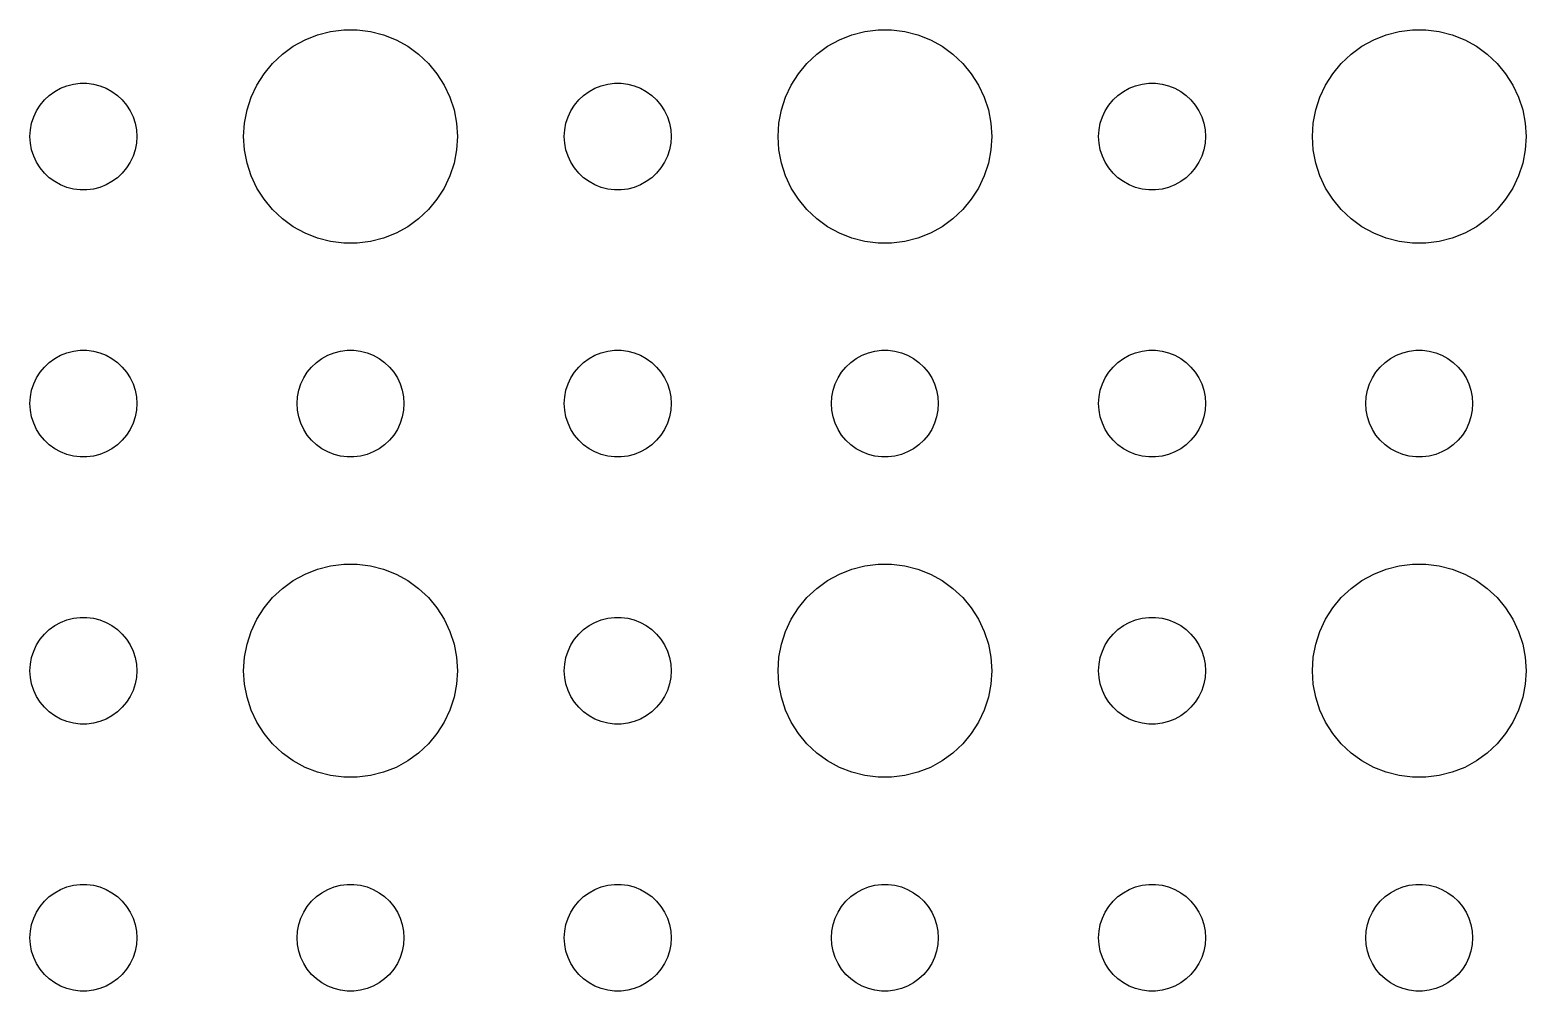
# Model space of a CAD drawing. Header units: metres. Extents: x -157 to 157, y -157 to 157.
# Drawn here: x 66 to 108, y -54 to -27.01 of the extents above; entities that cross this region are included whole.
import ezdxf

# ---------------------------------------------------------------- set-up
doc = ezdxf.new("R2010")
doc.units = ezdxf.units.M

msp = doc.modelspace()

# ---------------------------------------------------------------- linework, layer by layer
for p, q in [((73.3925, -27.467), (73.7227, -27.2855)), ((73.7227, -27.2855), (74.073, -27.1468)), ((74.073, -27.1468), (74.4379, -27.0531)), ((74.4379, -27.0531), (74.8116, -27.0059)), ((74.8116, -27.0059), (75.1884, -27.0059)), ((75.1884, -27.0059), (75.5621, -27.0531)), ((75.5621, -27.0531), (75.927, -27.1468)), ((75.927, -27.1468), (76.2773, -27.2855)), ((76.2773, -27.2855), (76.6075, -27.467)), ((88.3925, -27.467), (88.7227, -27.2855)), ((88.7227, -27.2855), (89.073, -27.1468)), ((89.073, -27.1468), (89.4379, -27.0531)), ((89.4379, -27.0531), (89.8116, -27.0059)), ((89.8116, -27.0059), (90.1884, -27.0059)), ((90.1884, -27.0059), (90.5621, -27.0531)), ((90.5621, -27.0531), (90.927, -27.1468)), ((90.927, -27.1468), (91.2773, -27.2855)), ((91.2773, -27.2855), (91.6075, -27.467)), ((103.393, -27.467), (103.723, -27.2855)), ((103.723, -27.2855), (104.073, -27.1468)), ((104.073, -27.1468), (104.438, -27.0531)), ((104.438, -27.0531), (104.812, -27.0059)), ((104.812, -27.0059), (105.188, -27.0059)), ((105.188, -27.0059), (105.562, -27.0531)), ((105.562, -27.0531), (105.927, -27.1468)), ((105.927, -27.1468), (106.277, -27.2855)), ((106.277, -27.2855), (106.607, -27.467)), ((72.8131, -27.9464), (73.0877, -27.6884)), ((73.0877, -27.6884), (73.3925, -27.467)), ((76.6075, -27.467), (76.9123, -27.6884)), ((76.9123, -27.6884), (77.1869, -27.9464)), ((87.8131, -27.9464), (88.0877, -27.6884)), ((88.0877, -27.6884), (88.3925, -27.467)), ((91.6075, -27.467), (91.9123, -27.6884)), ((91.9123, -27.6884), (92.1869, -27.9464)), ((102.813, -27.9464), (103.088, -27.6884)), ((103.088, -27.6884), (103.393, -27.467)), ((106.607, -27.467), (106.912, -27.6884)), ((106.912, -27.6884), (107.187, -27.9464)), ((72.573, -28.2366), (72.8131, -27.9464)), ((77.1869, -27.9464), (77.427, -28.2366)), ((87.573, -28.2366), (87.8131, -27.9464)), ((92.1869, -27.9464), (92.427, -28.2366)), ((102.573, -28.2366), (102.813, -27.9464)), ((107.187, -27.9464), (107.427, -28.2366)), ((67.0365, -28.5734), (67.2189, -28.5266)), ((67.2189, -28.5266), (67.4058, -28.503)), ((67.4058, -28.503), (67.5942, -28.503)), ((67.5942, -28.503), (67.7811, -28.5266)), ((67.7811, -28.5266), (67.9635, -28.5734)), ((72.2107, -28.8956), (72.3711, -28.5547)), ((72.3711, -28.5547), (72.573, -28.2366)), ((77.427, -28.2366), (77.6289, -28.5547)), ((77.6289, -28.5547), (77.7893, -28.8956)), ((82.0365, -28.5734), (82.2189, -28.5266)), ((82.2189, -28.5266), (82.4058, -28.503)), ((82.4058, -28.503), (82.5942, -28.503)), ((82.5942, -28.503), (82.7811, -28.5266)), ((82.7811, -28.5266), (82.9635, -28.5734)), ((87.2107, -28.8956), (87.3711, -28.5547)), ((87.3711, -28.5547), (87.573, -28.2366)), ((92.427, -28.2366), (92.6289, -28.5547)), ((92.6289, -28.5547), (92.7893, -28.8956)), ((97.0365, -28.5734), (97.2189, -28.5266)), ((97.2189, -28.5266), (97.4058, -28.503)), ((97.4058, -28.503), (97.5942, -28.503)), ((97.5942, -28.503), (97.7811, -28.5266)), ((97.7811, -28.5266), (97.9635, -28.5734)), ((102.211, -28.8956), (102.371, -28.5547)), ((102.371, -28.5547), (102.573, -28.2366)), ((107.427, -28.2366), (107.629, -28.5547)), ((107.629, -28.5547), (107.789, -28.8956)), ((66.2865, -29.1183), (66.4065, -28.9732)), ((66.4065, -28.9732), (66.5439, -28.8442)), ((66.5439, -28.8442), (66.6963, -28.7335)), ((66.6963, -28.7335), (66.8613, -28.6427)), ((66.8613, -28.6427), (67.0365, -28.5734)), ((67.9635, -28.5734), (68.1387, -28.6427)), ((68.1387, -28.6427), (68.3037, -28.7335)), ((68.3037, -28.7335), (68.4561, -28.8442)), ((68.4561, -28.8442), (68.5934, -28.9732)), ((68.5934, -28.9732), (68.7135, -29.1183)), ((72.0943, -29.2539), (72.2107, -28.8956)), ((77.7893, -28.8956), (77.9057, -29.2539)), ((81.2865, -29.1183), (81.4065, -28.9732)), ((81.4065, -28.9732), (81.5439, -28.8442)), ((81.5439, -28.8442), (81.6963, -28.7335)), ((81.6963, -28.7335), (81.8613, -28.6427)), ((81.8613, -28.6427), (82.0365, -28.5734)), ((82.9635, -28.5734), (83.1387, -28.6427)), ((83.1387, -28.6427), (83.3037, -28.7335)), ((83.3037, -28.7335), (83.4561, -28.8442)), ((83.4561, -28.8442), (83.5934, -28.9732)), ((83.5934, -28.9732), (83.7135, -29.1183)), ((87.0943, -29.2539), (87.2107, -28.8956)), ((92.7893, -28.8956), (92.9057, -29.2539)), ((96.2865, -29.1183), (96.4065, -28.9732)), ((96.4065, -28.9732), (96.5439, -28.8442)), ((96.5439, -28.8442), (96.6963, -28.7335)), ((96.6963, -28.7335), (96.8613, -28.6427)), ((96.8613, -28.6427), (97.0365, -28.5734)), ((97.9635, -28.5734), (98.1387, -28.6427)), ((98.1387, -28.6427), (98.3037, -28.7335)), ((98.3037, -28.7335), (98.4561, -28.8442)), ((98.4561, -28.8442), (98.5934, -28.9732)), ((98.5934, -28.9732), (98.7135, -29.1183)), ((102.094, -29.2539), (102.211, -28.8956)), ((107.789, -28.8956), (107.906, -29.2539)), ((66.1053, -29.4478), (66.1855, -29.2774)), ((66.1855, -29.2774), (66.2865, -29.1183)), ((68.7135, -29.1183), (68.8145, -29.2774)), ((68.8145, -29.2774), (68.8947, -29.4478)), ((72.0237, -29.624), (72.0943, -29.2539)), ((77.9057, -29.2539), (77.9763, -29.624)), ((81.1053, -29.4478), (81.1855, -29.2774)), ((81.1855, -29.2774), (81.2865, -29.1183)), ((83.7135, -29.1183), (83.8145, -29.2774)), ((83.8145, -29.2774), (83.8947, -29.4478)), ((87.0237, -29.624), (87.0943, -29.2539)), ((92.9057, -29.2539), (92.9763, -29.624)), ((96.1053, -29.4478), (96.1855, -29.2774)), ((96.1855, -29.2774), (96.2865, -29.1183)), ((98.7135, -29.1183), (98.8145, -29.2774)), ((98.8145, -29.2774), (98.8947, -29.4478)), ((102.024, -29.624), (102.094, -29.2539)), ((107.906, -29.2539), (107.976, -29.624)), ((66, -30), (66.0118, -29.812)), ((66.0118, -29.812), (66.0471, -29.627)), ((66.0471, -29.627), (66.1053, -29.4478)), ((68.8947, -29.4478), (68.9529, -29.627)), ((68.9529, -29.627), (68.9882, -29.812)), ((68.9882, -29.812), (69, -30)), ((72, -30), (72.0237, -29.624)), ((77.9763, -29.624), (78, -30)), ((81, -30), (81.0118, -29.812)), ((81.0118, -29.812), (81.0471, -29.627)), ((81.0471, -29.627), (81.1053, -29.4478)), ((83.8947, -29.4478), (83.9529, -29.627)), ((83.9529, -29.627), (83.9882, -29.812)), ((83.9882, -29.812), (84, -30)), ((87, -30), (87.0237, -29.624)), ((92.9763, -29.624), (93, -30)), ((96, -30), (96.0118, -29.812)), ((96.0118, -29.812), (96.0471, -29.627)), ((96.0471, -29.627), (96.1053, -29.4478)), ((98.8947, -29.4478), (98.9529, -29.627)), ((98.9529, -29.627), (98.9882, -29.812)), ((98.9882, -29.812), (99, -30)), ((102, -30), (102.024, -29.624)), ((107.976, -29.624), (108, -30)), ((66.0118, -30.188), (66, -30)), ((66.0471, -30.373), (66.0118, -30.188)), ((68.9882, -30.188), (68.9529, -30.373)), ((69, -30), (68.9882, -30.188)), ((72.0237, -30.376), (72, -30)), ((78, -30), (77.9763, -30.376)), ((81.0118, -30.188), (81, -30)), ((81.0471, -30.373), (81.0118, -30.188)), ((83.9882, -30.188), (83.9529, -30.373)), ((84, -30), (83.9882, -30.188)), ((87.0237, -30.376), (87, -30)), ((93, -30), (92.9763, -30.376)), ((96.0118, -30.188), (96, -30)), ((96.0471, -30.373), (96.0118, -30.188)), ((98.9882, -30.188), (98.9529, -30.373)), ((99, -30), (98.9882, -30.188)), ((102.024, -30.376), (102, -30)), ((108, -30), (107.976, -30.376)), ((66.1053, -30.5522), (66.0471, -30.373)), ((66.1855, -30.7226), (66.1053, -30.5522)), ((68.8947, -30.5522), (68.8145, -30.7226)), ((68.9529, -30.373), (68.8947, -30.5522)), ((72.0943, -30.7461), (72.0237, -30.376)), ((77.9763, -30.376), (77.9057, -30.7461)), ((81.1053, -30.5522), (81.0471, -30.373)), ((81.1855, -30.7226), (81.1053, -30.5522)), ((83.8947, -30.5522), (83.8145, -30.7226)), ((83.9529, -30.373), (83.8947, -30.5522)), ((87.0943, -30.7461), (87.0237, -30.376)), ((92.9763, -30.376), (92.9057, -30.7461)), ((96.1053, -30.5522), (96.0471, -30.373)), ((96.1855, -30.7226), (96.1053, -30.5522)), ((98.8947, -30.5522), (98.8145, -30.7226)), ((98.9529, -30.373), (98.8947, -30.5522)), ((102.094, -30.7461), (102.024, -30.376)), ((107.976, -30.376), (107.906, -30.7461)), ((66.2865, -30.8817), (66.1855, -30.7226)), ((66.4065, -31.0268), (66.2865, -30.8817)), ((66.5439, -31.1558), (66.4065, -31.0268)), ((68.5934, -31.0268), (68.4561, -31.1558)), ((68.7135, -30.8817), (68.5934, -31.0268)), ((68.8145, -30.7226), (68.7135, -30.8817)), ((72.2107, -31.1044), (72.0943, -30.7461)), ((77.9057, -30.7461), (77.7893, -31.1044)), ((81.2865, -30.8817), (81.1855, -30.7226)), ((81.4065, -31.0268), (81.2865, -30.8817)), ((81.5439, -31.1558), (81.4065, -31.0268)), ((83.5934, -31.0268), (83.4561, -31.1558)), ((83.7135, -30.8817), (83.5934, -31.0268)), ((83.8145, -30.7226), (83.7135, -30.8817)), ((87.2107, -31.1044), (87.0943, -30.7461)), ((92.9057, -30.7461), (92.7893, -31.1044)), ((96.2865, -30.8817), (96.1855, -30.7226)), ((96.4065, -31.0268), (96.2865, -30.8817)), ((96.5439, -31.1558), (96.4065, -31.0268)), ((98.5934, -31.0268), (98.4561, -31.1558)), ((98.7135, -30.8817), (98.5934, -31.0268)), ((98.8145, -30.7226), (98.7135, -30.8817)), ((102.211, -31.1044), (102.094, -30.7461)), ((107.906, -30.7461), (107.789, -31.1044)), ((66.6963, -31.2665), (66.5439, -31.1558)), ((66.8613, -31.3572), (66.6963, -31.2665)), ((67.0365, -31.4266), (66.8613, -31.3572)), ((67.2189, -31.4734), (67.0365, -31.4266)), ((67.4058, -31.497), (67.2189, -31.4734)), ((67.5942, -31.497), (67.4058, -31.497)), ((67.7811, -31.4734), (67.5942, -31.497)), ((67.9635, -31.4266), (67.7811, -31.4734)), ((68.1387, -31.3572), (67.9635, -31.4266)), ((68.3037, -31.2665), (68.1387, -31.3572)), ((68.4561, -31.1558), (68.3037, -31.2665)), ((72.3711, -31.4453), (72.2107, -31.1044)), ((72.573, -31.7634), (72.3711, -31.4453)), ((77.6289, -31.4453), (77.427, -31.7634)), ((77.7893, -31.1044), (77.6289, -31.4453)), ((81.6963, -31.2665), (81.5439, -31.1558)), ((81.8613, -31.3572), (81.6963, -31.2665)), ((82.0365, -31.4266), (81.8613, -31.3572)), ((82.2189, -31.4734), (82.0365, -31.4266)), ((82.4058, -31.497), (82.2189, -31.4734)), ((82.5942, -31.497), (82.4058, -31.497)), ((82.7811, -31.4734), (82.5942, -31.497)), ((82.9635, -31.4266), (82.7811, -31.4734)), ((83.1387, -31.3572), (82.9635, -31.4266)), ((83.3037, -31.2665), (83.1387, -31.3572)), ((83.4561, -31.1558), (83.3037, -31.2665)), ((87.3711, -31.4453), (87.2107, -31.1044)), ((87.573, -31.7634), (87.3711, -31.4453)), ((92.6289, -31.4453), (92.427, -31.7634)), ((92.7893, -31.1044), (92.6289, -31.4453)), ((96.6963, -31.2665), (96.5439, -31.1558)), ((96.8613, -31.3572), (96.6963, -31.2665)), ((97.0365, -31.4266), (96.8613, -31.3572)), ((97.2189, -31.4734), (97.0365, -31.4266)), ((97.4058, -31.497), (97.2189, -31.4734)), ((97.5942, -31.497), (97.4058, -31.497)), ((97.7811, -31.4734), (97.5942, -31.497)), ((97.9635, -31.4266), (97.7811, -31.4734)), ((98.1387, -31.3572), (97.9635, -31.4266)), ((98.3037, -31.2665), (98.1387, -31.3572)), ((98.4561, -31.1558), (98.3037, -31.2665)), ((102.371, -31.4453), (102.211, -31.1044)), ((102.573, -31.7634), (102.371, -31.4453)), ((107.629, -31.4453), (107.427, -31.7634)), ((107.789, -31.1044), (107.629, -31.4453)), ((72.8131, -32.0536), (72.573, -31.7634)), ((77.427, -31.7634), (77.1869, -32.0536)), ((87.8131, -32.0536), (87.573, -31.7634)), ((92.427, -31.7634), (92.1869, -32.0536)), ((102.813, -32.0536), (102.573, -31.7634)), ((107.427, -31.7634), (107.187, -32.0536)), ((73.0877, -32.3115), (72.8131, -32.0536)), ((73.3925, -32.533), (73.0877, -32.3115)), ((76.9123, -32.3115), (76.6075, -32.533)), ((77.1869, -32.0536), (76.9123, -32.3115)), ((88.0877, -32.3115), (87.8131, -32.0536)), ((88.3925, -32.533), (88.0877, -32.3115)), ((91.9123, -32.3115), (91.6075, -32.533)), ((92.1869, -32.0536), (91.9123, -32.3115)), ((103.088, -32.3115), (102.813, -32.0536)), ((103.393, -32.533), (103.088, -32.3115)), ((106.912, -32.3115), (106.607, -32.533)), ((107.187, -32.0536), (106.912, -32.3115)), ((73.7227, -32.7145), (73.3925, -32.533)), ((74.073, -32.8532), (73.7227, -32.7145)), ((76.2773, -32.7145), (75.927, -32.8532)), ((76.6075, -32.533), (76.2773, -32.7145)), ((88.7227, -32.7145), (88.3925, -32.533)), ((89.073, -32.8532), (88.7227, -32.7145)), ((91.2773, -32.7145), (90.927, -32.8532)), ((91.6075, -32.533), (91.2773, -32.7145)), ((103.723, -32.7145), (103.393, -32.533)), ((104.073, -32.8532), (103.723, -32.7145)), ((106.277, -32.7145), (105.927, -32.8532)), ((106.607, -32.533), (106.277, -32.7145)), ((74.4379, -32.9469), (74.073, -32.8532)), ((74.8116, -32.9941), (74.4379, -32.9469)), ((75.1884, -32.9941), (74.8116, -32.9941)), ((75.5621, -32.9469), (75.1884, -32.9941)), ((75.927, -32.8532), (75.5621, -32.9469)), ((89.4379, -32.9469), (89.073, -32.8532)), ((89.8116, -32.9941), (89.4379, -32.9469)), ((90.1884, -32.9941), (89.8116, -32.9941)), ((90.5621, -32.9469), (90.1884, -32.9941)), ((90.927, -32.8532), (90.5621, -32.9469)), ((104.438, -32.9469), (104.073, -32.8532)), ((104.812, -32.9941), (104.438, -32.9469)), ((105.188, -32.9941), (104.812, -32.9941)), ((105.562, -32.9469), (105.188, -32.9941)), ((105.927, -32.8532), (105.562, -32.9469)), ((66.8613, -36.1428), (67.0365, -36.0734)), ((67.0365, -36.0734), (67.2189, -36.0266)), ((67.2189, -36.0266), (67.4058, -36.003)), ((67.4058, -36.003), (67.5942, -36.003)), ((67.5942, -36.003), (67.7811, -36.0266)), ((67.7811, -36.0266), (67.9635, -36.0734)), ((67.9635, -36.0734), (68.1387, -36.1428)), ((74.3613, -36.1428), (74.5365, -36.0734)), ((74.5365, -36.0734), (74.7189, -36.0266)), ((74.7189, -36.0266), (74.9058, -36.003)), ((74.9058, -36.003), (75.0942, -36.003)), ((75.0942, -36.003), (75.2811, -36.0266)), ((75.2811, -36.0266), (75.4635, -36.0734)), ((75.4635, -36.0734), (75.6387, -36.1428)), ((81.8613, -36.1428), (82.0365, -36.0734)), ((82.0365, -36.0734), (82.2189, -36.0266)), ((82.2189, -36.0266), (82.4058, -36.003)), ((82.4058, -36.003), (82.5942, -36.003)), ((82.5942, -36.003), (82.7811, -36.0266)), ((82.7811, -36.0266), (82.9635, -36.0734)), ((82.9635, -36.0734), (83.1387, -36.1428)), ((89.3613, -36.1428), (89.5365, -36.0734)), ((89.5365, -36.0734), (89.7189, -36.0266)), ((89.7189, -36.0266), (89.9058, -36.003)), ((89.9058, -36.003), (90.0942, -36.003)), ((90.0942, -36.003), (90.2811, -36.0266)), ((90.2811, -36.0266), (90.4635, -36.0734)), ((90.4635, -36.0734), (90.6387, -36.1428)), ((96.8613, -36.1428), (97.0365, -36.0734)), ((97.0365, -36.0734), (97.2189, -36.0266)), ((97.2189, -36.0266), (97.4058, -36.003)), ((97.4058, -36.003), (97.5942, -36.003)), ((97.5942, -36.003), (97.7811, -36.0266)), ((97.7811, -36.0266), (97.9635, -36.0734)), ((97.9635, -36.0734), (98.1387, -36.1428)), ((104.361, -36.1428), (104.536, -36.0734)), ((104.536, -36.0734), (104.719, -36.0266)), ((104.719, -36.0266), (104.906, -36.003)), ((104.906, -36.003), (105.094, -36.003)), ((105.094, -36.003), (105.281, -36.0266)), ((105.281, -36.0266), (105.464, -36.0734)), ((105.464, -36.0734), (105.639, -36.1428)), ((66.2865, -36.6183), (66.4065, -36.4732)), ((66.4065, -36.4732), (66.5439, -36.3442)), ((66.5439, -36.3442), (66.6963, -36.2335)), ((66.6963, -36.2335), (66.8613, -36.1428)), ((68.1387, -36.1428), (68.3037, -36.2335)), ((68.3037, -36.2335), (68.4561, -36.3442)), ((68.4561, -36.3442), (68.5934, -36.4732)), ((68.5934, -36.4732), (68.7135, -36.6183)), ((73.7865, -36.6183), (73.9065, -36.4732)), ((73.9065, -36.4732), (74.0439, -36.3442)), ((74.0439, -36.3442), (74.1963, -36.2335)), ((74.1963, -36.2335), (74.3613, -36.1428)), ((75.6387, -36.1428), (75.8037, -36.2335)), ((75.8037, -36.2335), (75.9561, -36.3442)), ((75.9561, -36.3442), (76.0934, -36.4732)), ((76.0934, -36.4732), (76.2135, -36.6183)), ((81.2865, -36.6183), (81.4065, -36.4732)), ((81.4065, -36.4732), (81.5439, -36.3442)), ((81.5439, -36.3442), (81.6963, -36.2335)), ((81.6963, -36.2335), (81.8613, -36.1428)), ((83.1387, -36.1428), (83.3037, -36.2335)), ((83.3037, -36.2335), (83.4561, -36.3442)), ((83.4561, -36.3442), (83.5934, -36.4732)), ((83.5934, -36.4732), (83.7135, -36.6183)), ((88.7865, -36.6183), (88.9065, -36.4732)), ((88.9065, -36.4732), (89.0439, -36.3442)), ((89.0439, -36.3442), (89.1963, -36.2335)), ((89.1963, -36.2335), (89.3613, -36.1428)), ((90.6387, -36.1428), (90.8037, -36.2335)), ((90.8037, -36.2335), (90.9561, -36.3442)), ((90.9561, -36.3442), (91.0934, -36.4732)), ((91.0934, -36.4732), (91.2135, -36.6183)), ((96.2865, -36.6183), (96.4065, -36.4732)), ((96.4065, -36.4732), (96.5439, -36.3442)), ((96.5439, -36.3442), (96.6963, -36.2335)), ((96.6963, -36.2335), (96.8613, -36.1428)), ((98.1387, -36.1428), (98.3037, -36.2335)), ((98.3037, -36.2335), (98.4561, -36.3442)), ((98.4561, -36.3442), (98.5934, -36.4732)), ((98.5934, -36.4732), (98.7135, -36.6183)), ((103.786, -36.6183), (103.907, -36.4732)), ((103.907, -36.4732), (104.044, -36.3442)), ((104.044, -36.3442), (104.196, -36.2335)), ((104.196, -36.2335), (104.361, -36.1428)), ((105.639, -36.1428), (105.804, -36.2335)), ((105.804, -36.2335), (105.956, -36.3442)), ((105.956, -36.3442), (106.093, -36.4732)), ((106.093, -36.4732), (106.214, -36.6183)), ((66.0471, -37.127), (66.1053, -36.9478)), ((66.1053, -36.9478), (66.1855, -36.7774)), ((66.1855, -36.7774), (66.2865, -36.6183)), ((68.7135, -36.6183), (68.8145, -36.7774)), ((68.8145, -36.7774), (68.8947, -36.9478)), ((68.8947, -36.9478), (68.9529, -37.127)), ((73.5471, -37.127), (73.6053, -36.9478)), ((73.6053, -36.9478), (73.6855, -36.7774)), ((73.6855, -36.7774), (73.7865, -36.6183)), ((76.2135, -36.6183), (76.3145, -36.7774)), ((76.3145, -36.7774), (76.3947, -36.9478)), ((76.3947, -36.9478), (76.4529, -37.127)), ((81.0471, -37.127), (81.1053, -36.9478)), ((81.1053, -36.9478), (81.1855, -36.7774)), ((81.1855, -36.7774), (81.2865, -36.6183)), ((83.7135, -36.6183), (83.8145, -36.7774)), ((83.8145, -36.7774), (83.8947, -36.9478)), ((83.8947, -36.9478), (83.9529, -37.127)), ((88.5471, -37.127), (88.6053, -36.9478)), ((88.6053, -36.9478), (88.6855, -36.7774)), ((88.6855, -36.7774), (88.7865, -36.6183)), ((91.2135, -36.6183), (91.3145, -36.7774)), ((91.3145, -36.7774), (91.3947, -36.9478)), ((91.3947, -36.9478), (91.4529, -37.127)), ((96.0471, -37.127), (96.1053, -36.9478)), ((96.1053, -36.9478), (96.1855, -36.7774)), ((96.1855, -36.7774), (96.2865, -36.6183)), ((98.7135, -36.6183), (98.8145, -36.7774)), ((98.8145, -36.7774), (98.8947, -36.9478)), ((98.8947, -36.9478), (98.9529, -37.127)), ((103.547, -37.127), (103.605, -36.9478)), ((103.605, -36.9478), (103.686, -36.7774)), ((103.686, -36.7774), (103.786, -36.6183)), ((106.214, -36.6183), (106.314, -36.7774)), ((106.314, -36.7774), (106.395, -36.9478)), ((106.395, -36.9478), (106.453, -37.127)), ((66, -37.5), (66.0118, -37.312)), ((66.0118, -37.312), (66.0471, -37.127)), ((68.9529, -37.127), (68.9882, -37.312)), ((68.9882, -37.312), (69, -37.5)), ((73.5, -37.5), (73.5118, -37.312)), ((73.5118, -37.312), (73.5471, -37.127)), ((76.4529, -37.127), (76.4882, -37.312)), ((76.4882, -37.312), (76.5, -37.5)), ((81, -37.5), (81.0118, -37.312)), ((81.0118, -37.312), (81.0471, -37.127)), ((83.9529, -37.127), (83.9882, -37.312)), ((83.9882, -37.312), (84, -37.5)), ((88.5, -37.5), (88.5118, -37.312)), ((88.5118, -37.312), (88.5471, -37.127)), ((91.4529, -37.127), (91.4882, -37.312)), ((91.4882, -37.312), (91.5, -37.5)), ((96, -37.5), (96.0118, -37.312)), ((96.0118, -37.312), (96.0471, -37.127)), ((98.9529, -37.127), (98.9882, -37.312)), ((98.9882, -37.312), (99, -37.5)), ((103.5, -37.5), (103.512, -37.312)), ((103.512, -37.312), (103.547, -37.127)), ((106.453, -37.127), (106.488, -37.312)), ((106.488, -37.312), (106.5, -37.5)), ((66.0118, -37.688), (66, -37.5)), ((66.0471, -37.873), (66.0118, -37.688)), ((68.9882, -37.688), (68.9529, -37.873)), ((69, -37.5), (68.9882, -37.688)), ((73.5118, -37.688), (73.5, -37.5)), ((73.5471, -37.873), (73.5118, -37.688)), ((76.4882, -37.688), (76.4529, -37.873)), ((76.5, -37.5), (76.4882, -37.688)), ((81.0118, -37.688), (81, -37.5)), ((81.0471, -37.873), (81.0118, -37.688)), ((83.9882, -37.688), (83.9529, -37.873)), ((84, -37.5), (83.9882, -37.688)), ((88.5118, -37.688), (88.5, -37.5)), ((88.5471, -37.873), (88.5118, -37.688)), ((91.4882, -37.688), (91.4529, -37.873)), ((91.5, -37.5), (91.4882, -37.688)), ((96.0118, -37.688), (96, -37.5)), ((96.0471, -37.873), (96.0118, -37.688)), ((98.9882, -37.688), (98.9529, -37.873)), ((99, -37.5), (98.9882, -37.688)), ((103.512, -37.688), (103.5, -37.5)), ((103.547, -37.873), (103.512, -37.688)), ((106.488, -37.688), (106.453, -37.873)), ((106.5, -37.5), (106.488, -37.688)), ((66.1053, -38.0522), (66.0471, -37.873)), ((66.1855, -38.2226), (66.1053, -38.0522)), ((68.8947, -38.0522), (68.8145, -38.2226)), ((68.9529, -37.873), (68.8947, -38.0522)), ((73.6053, -38.0522), (73.5471, -37.873)), ((73.6855, -38.2226), (73.6053, -38.0522)), ((76.3947, -38.0522), (76.3145, -38.2226)), ((76.4529, -37.873), (76.3947, -38.0522)), ((81.1053, -38.0522), (81.0471, -37.873)), ((81.1855, -38.2226), (81.1053, -38.0522)), ((83.8947, -38.0522), (83.8145, -38.2226)), ((83.9529, -37.873), (83.8947, -38.0522)), ((88.6053, -38.0522), (88.5471, -37.873)), ((88.6855, -38.2226), (88.6053, -38.0522)), ((91.3947, -38.0522), (91.3145, -38.2226)), ((91.4529, -37.873), (91.3947, -38.0522)), ((96.1053, -38.0522), (96.0471, -37.873)), ((96.1855, -38.2226), (96.1053, -38.0522)), ((98.8947, -38.0522), (98.8145, -38.2226)), ((98.9529, -37.873), (98.8947, -38.0522)), ((103.605, -38.0522), (103.547, -37.873)), ((103.686, -38.2226), (103.605, -38.0522)), ((106.395, -38.0522), (106.314, -38.2226)), ((106.453, -37.873), (106.395, -38.0522)), ((66.2865, -38.3817), (66.1855, -38.2226)), ((66.4065, -38.5268), (66.2865, -38.3817)), ((66.5439, -38.6558), (66.4065, -38.5268)), ((68.5934, -38.5268), (68.4561, -38.6558)), ((68.7135, -38.3817), (68.5934, -38.5268)), ((68.8145, -38.2226), (68.7135, -38.3817)), ((73.7865, -38.3817), (73.6855, -38.2226)), ((73.9065, -38.5268), (73.7865, -38.3817)), ((74.0439, -38.6558), (73.9065, -38.5268)), ((76.0934, -38.5268), (75.9561, -38.6558)), ((76.2135, -38.3817), (76.0934, -38.5268)), ((76.3145, -38.2226), (76.2135, -38.3817)), ((81.2865, -38.3817), (81.1855, -38.2226)), ((81.4065, -38.5268), (81.2865, -38.3817)), ((81.5439, -38.6558), (81.4065, -38.5268)), ((83.5934, -38.5268), (83.4561, -38.6558)), ((83.7135, -38.3817), (83.5934, -38.5268)), ((83.8145, -38.2226), (83.7135, -38.3817)), ((88.7865, -38.3817), (88.6855, -38.2226)), ((88.9065, -38.5268), (88.7865, -38.3817)), ((89.0439, -38.6558), (88.9065, -38.5268)), ((91.0934, -38.5268), (90.9561, -38.6558)), ((91.2135, -38.3817), (91.0934, -38.5268)), ((91.3145, -38.2226), (91.2135, -38.3817)), ((96.2865, -38.3817), (96.1855, -38.2226)), ((96.4065, -38.5268), (96.2865, -38.3817)), ((96.5439, -38.6558), (96.4065, -38.5268)), ((98.5934, -38.5268), (98.4561, -38.6558)), ((98.7135, -38.3817), (98.5934, -38.5268)), ((98.8145, -38.2226), (98.7135, -38.3817)), ((103.786, -38.3817), (103.686, -38.2226)), ((103.907, -38.5268), (103.786, -38.3817)), ((104.044, -38.6558), (103.907, -38.5268)), ((106.093, -38.5268), (105.956, -38.6558)), ((106.214, -38.3817), (106.093, -38.5268)), ((106.314, -38.2226), (106.214, -38.3817)), ((66.6963, -38.7665), (66.5439, -38.6558)), ((66.8613, -38.8572), (66.6963, -38.7665)), ((67.0365, -38.9266), (66.8613, -38.8572)), ((67.2189, -38.9734), (67.0365, -38.9266)), ((67.4058, -38.997), (67.2189, -38.9734)), ((67.5942, -38.997), (67.4058, -38.997)), ((67.7811, -38.9734), (67.5942, -38.997)), ((67.9635, -38.9266), (67.7811, -38.9734)), ((68.1387, -38.8572), (67.9635, -38.9266)), ((68.3037, -38.7665), (68.1387, -38.8572)), ((68.4561, -38.6558), (68.3037, -38.7665)), ((74.1963, -38.7665), (74.0439, -38.6558)), ((74.3613, -38.8572), (74.1963, -38.7665)), ((74.5365, -38.9266), (74.3613, -38.8572)), ((74.7189, -38.9734), (74.5365, -38.9266)), ((74.9058, -38.997), (74.7189, -38.9734)), ((75.0942, -38.997), (74.9058, -38.997)), ((75.2811, -38.9734), (75.0942, -38.997)), ((75.4635, -38.9266), (75.2811, -38.9734)), ((75.6387, -38.8572), (75.4635, -38.9266)), ((75.8037, -38.7665), (75.6387, -38.8572)), ((75.9561, -38.6558), (75.8037, -38.7665)), ((81.6963, -38.7665), (81.5439, -38.6558)), ((81.8613, -38.8572), (81.6963, -38.7665)), ((82.0365, -38.9266), (81.8613, -38.8572)), ((82.2189, -38.9734), (82.0365, -38.9266)), ((82.4058, -38.997), (82.2189, -38.9734)), ((82.5942, -38.997), (82.4058, -38.997)), ((82.7811, -38.9734), (82.5942, -38.997)), ((82.9635, -38.9266), (82.7811, -38.9734)), ((83.1387, -38.8572), (82.9635, -38.9266)), ((83.3037, -38.7665), (83.1387, -38.8572)), ((83.4561, -38.6558), (83.3037, -38.7665)), ((89.1963, -38.7665), (89.0439, -38.6558)), ((89.3613, -38.8572), (89.1963, -38.7665)), ((89.5365, -38.9266), (89.3613, -38.8572)), ((89.7189, -38.9734), (89.5365, -38.9266)), ((89.9058, -38.997), (89.7189, -38.9734)), ((90.0942, -38.997), (89.9058, -38.997)), ((90.2811, -38.9734), (90.0942, -38.997)), ((90.4635, -38.9266), (90.2811, -38.9734)), ((90.6387, -38.8572), (90.4635, -38.9266)), ((90.8037, -38.7665), (90.6387, -38.8572)), ((90.9561, -38.6558), (90.8037, -38.7665)), ((96.6963, -38.7665), (96.5439, -38.6558)), ((96.8613, -38.8572), (96.6963, -38.7665)), ((97.0365, -38.9266), (96.8613, -38.8572)), ((97.2189, -38.9734), (97.0365, -38.9266)), ((97.4058, -38.997), (97.2189, -38.9734)), ((97.5942, -38.997), (97.4058, -38.997)), ((97.7811, -38.9734), (97.5942, -38.997)), ((97.9635, -38.9266), (97.7811, -38.9734)), ((98.1387, -38.8572), (97.9635, -38.9266)), ((98.3037, -38.7665), (98.1387, -38.8572)), ((98.4561, -38.6558), (98.3037, -38.7665)), ((104.196, -38.7665), (104.044, -38.6558)), ((104.361, -38.8572), (104.196, -38.7665)), ((104.536, -38.9266), (104.361, -38.8572)), ((104.719, -38.9734), (104.536, -38.9266)), ((104.906, -38.997), (104.719, -38.9734)), ((105.094, -38.997), (104.906, -38.997)), ((105.281, -38.9734), (105.094, -38.997)), ((105.464, -38.9266), (105.281, -38.9734)), ((105.639, -38.8572), (105.464, -38.9266)), ((105.804, -38.7665), (105.639, -38.8572)), ((105.956, -38.6558), (105.804, -38.7665)), ((73.3925, -42.467), (73.7227, -42.2855)), ((73.7227, -42.2855), (74.073, -42.1468)), ((74.073, -42.1468), (74.4379, -42.0531)), ((74.4379, -42.0531), (74.8116, -42.0059)), ((74.8116, -42.0059), (75.1884, -42.0059)), ((75.1884, -42.0059), (75.5621, -42.0531)), ((75.5621, -42.0531), (75.927, -42.1468)), ((75.927, -42.1468), (76.2773, -42.2855)), ((76.2773, -42.2855), (76.6075, -42.467)), ((88.3925, -42.467), (88.7227, -42.2855)), ((88.7227, -42.2855), (89.073, -42.1468)), ((89.073, -42.1468), (89.4379, -42.0531)), ((89.4379, -42.0531), (89.8116, -42.0059)), ((89.8116, -42.0059), (90.1884, -42.0059)), ((90.1884, -42.0059), (90.5621, -42.0531)), ((90.5621, -42.0531), (90.927, -42.1468)), ((90.927, -42.1468), (91.2773, -42.2855)), ((91.2773, -42.2855), (91.6075, -42.467)), ((103.393, -42.467), (103.723, -42.2855)), ((103.723, -42.2855), (104.073, -42.1468)), ((104.073, -42.1468), (104.438, -42.0531)), ((104.438, -42.0531), (104.812, -42.0059)), ((104.812, -42.0059), (105.188, -42.0059)), ((105.188, -42.0059), (105.562, -42.0531)), ((105.562, -42.0531), (105.927, -42.1468)), ((105.927, -42.1468), (106.277, -42.2855)), ((106.277, -42.2855), (106.607, -42.467)), ((72.8131, -42.9464), (73.0877, -42.6885)), ((73.0877, -42.6885), (73.3925, -42.467)), ((76.6075, -42.467), (76.9123, -42.6885)), ((76.9123, -42.6885), (77.1869, -42.9464)), ((87.8131, -42.9464), (88.0877, -42.6885)), ((88.0877, -42.6885), (88.3925, -42.467)), ((91.6075, -42.467), (91.9123, -42.6885)), ((91.9123, -42.6885), (92.1869, -42.9464)), ((102.813, -42.9464), (103.088, -42.6885)), ((103.088, -42.6885), (103.393, -42.467)), ((106.607, -42.467), (106.912, -42.6885)), ((106.912, -42.6885), (107.187, -42.9464)), ((72.3711, -43.5547), (72.573, -43.2366)), ((72.573, -43.2366), (72.8131, -42.9464)), ((77.1869, -42.9464), (77.427, -43.2366)), ((77.427, -43.2366), (77.6289, -43.5547)), ((87.3711, -43.5547), (87.573, -43.2366)), ((87.573, -43.2366), (87.8131, -42.9464)), ((92.1869, -42.9464), (92.427, -43.2366)), ((92.427, -43.2366), (92.6289, -43.5547)), ((102.371, -43.5547), (102.573, -43.2366)), ((102.573, -43.2366), (102.813, -42.9464)), ((107.187, -42.9464), (107.427, -43.2366)), ((107.427, -43.2366), (107.629, -43.5547)), ((66.6963, -43.7335), (66.8613, -43.6428)), ((66.8613, -43.6428), (67.0365, -43.5734)), ((67.0365, -43.5734), (67.2189, -43.5266)), ((67.2189, -43.5266), (67.4058, -43.503)), ((67.4058, -43.503), (67.5942, -43.503)), ((67.5942, -43.503), (67.7811, -43.5266)), ((67.7811, -43.5266), (67.9635, -43.5734)), ((67.9635, -43.5734), (68.1387, -43.6428)), ((68.1387, -43.6428), (68.3037, -43.7335)), ((72.2107, -43.8956), (72.3711, -43.5547)), ((77.6289, -43.5547), (77.7893, -43.8956)), ((81.6963, -43.7335), (81.8613, -43.6428)), ((81.8613, -43.6428), (82.0365, -43.5734)), ((82.0365, -43.5734), (82.2189, -43.5266)), ((82.2189, -43.5266), (82.4058, -43.503)), ((82.4058, -43.503), (82.5942, -43.503)), ((82.5942, -43.503), (82.7811, -43.5266)), ((82.7811, -43.5266), (82.9635, -43.5734)), ((82.9635, -43.5734), (83.1387, -43.6428)), ((83.1387, -43.6428), (83.3037, -43.7335)), ((87.2107, -43.8956), (87.3711, -43.5547)), ((92.6289, -43.5547), (92.7893, -43.8956)), ((96.6963, -43.7335), (96.8613, -43.6428)), ((96.8613, -43.6428), (97.0365, -43.5734)), ((97.0365, -43.5734), (97.2189, -43.5266)), ((97.2189, -43.5266), (97.4058, -43.503)), ((97.4058, -43.503), (97.5942, -43.503)), ((97.5942, -43.503), (97.7811, -43.5266)), ((97.7811, -43.5266), (97.9635, -43.5734)), ((97.9635, -43.5734), (98.1387, -43.6428)), ((98.1387, -43.6428), (98.3037, -43.7335)), ((102.211, -43.8956), (102.371, -43.5547)), ((107.629, -43.5547), (107.789, -43.8956)), ((66.2865, -44.1183), (66.4065, -43.9732)), ((66.4065, -43.9732), (66.5439, -43.8442)), ((66.5439, -43.8442), (66.6963, -43.7335)), ((68.3037, -43.7335), (68.4561, -43.8442)), ((68.4561, -43.8442), (68.5934, -43.9732)), ((68.5934, -43.9732), (68.7135, -44.1183)), ((72.0943, -44.2539), (72.2107, -43.8956)), ((77.7893, -43.8956), (77.9057, -44.2539)), ((81.2865, -44.1183), (81.4065, -43.9732)), ((81.4065, -43.9732), (81.5439, -43.8442)), ((81.5439, -43.8442), (81.6963, -43.7335)), ((83.3037, -43.7335), (83.4561, -43.8442)), ((83.4561, -43.8442), (83.5934, -43.9732)), ((83.5934, -43.9732), (83.7135, -44.1183)), ((87.0943, -44.2539), (87.2107, -43.8956)), ((92.7893, -43.8956), (92.9057, -44.2539)), ((96.2865, -44.1183), (96.4065, -43.9732)), ((96.4065, -43.9732), (96.5439, -43.8442)), ((96.5439, -43.8442), (96.6963, -43.7335)), ((98.3037, -43.7335), (98.4561, -43.8442)), ((98.4561, -43.8442), (98.5934, -43.9732)), ((98.5934, -43.9732), (98.7135, -44.1183)), ((102.094, -44.2539), (102.211, -43.8956)), ((107.789, -43.8956), (107.906, -44.2539)), ((66.0471, -44.627), (66.1053, -44.4478)), ((66.1053, -44.4478), (66.1855, -44.2774)), ((66.1855, -44.2774), (66.2865, -44.1183)), ((68.7135, -44.1183), (68.8145, -44.2774)), ((68.8145, -44.2774), (68.8947, -44.4478)), ((68.8947, -44.4478), (68.9529, -44.627)), ((72.0237, -44.624), (72.0943, -44.2539)), ((77.9057, -44.2539), (77.9763, -44.624)), ((81.0471, -44.627), (81.1053, -44.4478)), ((81.1053, -44.4478), (81.1855, -44.2774)), ((81.1855, -44.2774), (81.2865, -44.1183)), ((83.7135, -44.1183), (83.8145, -44.2774)), ((83.8145, -44.2774), (83.8947, -44.4478)), ((83.8947, -44.4478), (83.9529, -44.627)), ((87.0237, -44.624), (87.0943, -44.2539)), ((92.9057, -44.2539), (92.9763, -44.624)), ((96.0471, -44.627), (96.1053, -44.4478)), ((96.1053, -44.4478), (96.1855, -44.2774)), ((96.1855, -44.2774), (96.2865, -44.1183)), ((98.7135, -44.1183), (98.8145, -44.2774)), ((98.8145, -44.2774), (98.8947, -44.4478)), ((98.8947, -44.4478), (98.9529, -44.627)), ((102.024, -44.624), (102.094, -44.2539)), ((107.906, -44.2539), (107.976, -44.624)), ((66, -45), (66.0118, -44.812)), ((66.0118, -44.812), (66.0471, -44.627)), ((68.9529, -44.627), (68.9882, -44.812)), ((68.9882, -44.812), (69, -45)), ((72, -45), (72.0237, -44.624)), ((77.9763, -44.624), (78, -45)), ((81, -45), (81.0118, -44.812)), ((81.0118, -44.812), (81.0471, -44.627)), ((83.9529, -44.627), (83.9882, -44.812)), ((83.9882, -44.812), (84, -45)), ((87, -45), (87.0237, -44.624)), ((92.9763, -44.624), (93, -45)), ((96, -45), (96.0118, -44.812)), ((96.0118, -44.812), (96.0471, -44.627)), ((98.9529, -44.627), (98.9882, -44.812)), ((98.9882, -44.812), (99, -45)), ((102, -45), (102.024, -44.624)), ((107.976, -44.624), (108, -45)), ((66.0118, -45.188), (66, -45)), ((66.0471, -45.373), (66.0118, -45.188)), ((68.9882, -45.188), (68.9529, -45.373)), ((69, -45), (68.9882, -45.188)), ((72.0237, -45.376), (72, -45)), ((78, -45), (77.9763, -45.376)), ((81.0118, -45.188), (81, -45)), ((81.0471, -45.373), (81.0118, -45.188)), ((83.9882, -45.188), (83.9529, -45.373)), ((84, -45), (83.9882, -45.188)), ((87.0237, -45.376), (87, -45)), ((93, -45), (92.9763, -45.376)), ((96.0118, -45.188), (96, -45)), ((96.0471, -45.373), (96.0118, -45.188)), ((98.9882, -45.188), (98.9529, -45.373)), ((99, -45), (98.9882, -45.188)), ((102.024, -45.376), (102, -45)), ((108, -45), (107.976, -45.376)), ((66.1053, -45.5522), (66.0471, -45.373)), ((66.1855, -45.7226), (66.1053, -45.5522)), ((66.2865, -45.8817), (66.1855, -45.7226)), ((68.8145, -45.7226), (68.7135, -45.8817)), ((68.8947, -45.5522), (68.8145, -45.7226)), ((68.9529, -45.373), (68.8947, -45.5522)), ((72.0943, -45.7461), (72.0237, -45.376)), ((72.2107, -46.1044), (72.0943, -45.7461)), ((77.9057, -45.7461), (77.7893, -46.1044)), ((77.9763, -45.376), (77.9057, -45.7461)), ((81.1053, -45.5522), (81.0471, -45.373)), ((81.1855, -45.7226), (81.1053, -45.5522)), ((81.2865, -45.8817), (81.1855, -45.7226)), ((83.8145, -45.7226), (83.7135, -45.8817)), ((83.8947, -45.5522), (83.8145, -45.7226)), ((83.9529, -45.373), (83.8947, -45.5522)), ((87.0943, -45.7461), (87.0237, -45.376)), ((87.2107, -46.1044), (87.0943, -45.7461)), ((92.9057, -45.7461), (92.7893, -46.1044)), ((92.9763, -45.376), (92.9057, -45.7461)), ((96.1053, -45.5522), (96.0471, -45.373)), ((96.1855, -45.7226), (96.1053, -45.5522)), ((96.2865, -45.8817), (96.1855, -45.7226)), ((98.8145, -45.7226), (98.7135, -45.8817)), ((98.8947, -45.5522), (98.8145, -45.7226)), ((98.9529, -45.373), (98.8947, -45.5522)), ((102.094, -45.7461), (102.024, -45.376)), ((102.211, -46.1044), (102.094, -45.7461)), ((107.906, -45.7461), (107.789, -46.1044)), ((107.976, -45.376), (107.906, -45.7461)), ((66.4065, -46.0268), (66.2865, -45.8817)), ((66.5439, -46.1558), (66.4065, -46.0268)), ((66.6963, -46.2665), (66.5439, -46.1558)), ((68.4561, -46.1558), (68.3037, -46.2665)), ((68.5934, -46.0268), (68.4561, -46.1558)), ((68.7135, -45.8817), (68.5934, -46.0268)), ((72.3711, -46.4453), (72.2107, -46.1044)), ((77.7893, -46.1044), (77.6289, -46.4453)), ((81.4065, -46.0268), (81.2865, -45.8817)), ((81.5439, -46.1558), (81.4065, -46.0268)), ((81.6963, -46.2665), (81.5439, -46.1558)), ((83.4561, -46.1558), (83.3037, -46.2665)), ((83.5934, -46.0268), (83.4561, -46.1558)), ((83.7135, -45.8817), (83.5934, -46.0268)), ((87.3711, -46.4453), (87.2107, -46.1044)), ((92.7893, -46.1044), (92.6289, -46.4453)), ((96.4065, -46.0268), (96.2865, -45.8817)), ((96.5439, -46.1558), (96.4065, -46.0268)), ((96.6963, -46.2665), (96.5439, -46.1558)), ((98.4561, -46.1558), (98.3037, -46.2665)), ((98.5934, -46.0268), (98.4561, -46.1558)), ((98.7135, -45.8817), (98.5934, -46.0268)), ((102.371, -46.4453), (102.211, -46.1044)), ((107.789, -46.1044), (107.629, -46.4453)), ((66.8613, -46.3572), (66.6963, -46.2665)), ((67.0365, -46.4266), (66.8613, -46.3572)), ((67.2189, -46.4734), (67.0365, -46.4266)), ((67.4058, -46.497), (67.2189, -46.4734)), ((67.5942, -46.497), (67.4058, -46.497)), ((67.7811, -46.4734), (67.5942, -46.497)), ((67.9635, -46.4266), (67.7811, -46.4734)), ((68.1387, -46.3572), (67.9635, -46.4266)), ((68.3037, -46.2665), (68.1387, -46.3572)), ((72.573, -46.7634), (72.3711, -46.4453)), ((77.6289, -46.4453), (77.427, -46.7634)), ((81.8613, -46.3572), (81.6963, -46.2665)), ((82.0365, -46.4266), (81.8613, -46.3572)), ((82.2189, -46.4734), (82.0365, -46.4266)), ((82.4058, -46.497), (82.2189, -46.4734)), ((82.5942, -46.497), (82.4058, -46.497)), ((82.7811, -46.4734), (82.5942, -46.497)), ((82.9635, -46.4266), (82.7811, -46.4734)), ((83.1387, -46.3572), (82.9635, -46.4266)), ((83.3037, -46.2665), (83.1387, -46.3572)), ((87.573, -46.7634), (87.3711, -46.4453)), ((92.6289, -46.4453), (92.427, -46.7634)), ((96.8613, -46.3572), (96.6963, -46.2665)), ((97.0365, -46.4266), (96.8613, -46.3572)), ((97.2189, -46.4734), (97.0365, -46.4266)), ((97.4058, -46.497), (97.2189, -46.4734)), ((97.5942, -46.497), (97.4058, -46.497)), ((97.7811, -46.4734), (97.5942, -46.497)), ((97.9635, -46.4266), (97.7811, -46.4734)), ((98.1387, -46.3572), (97.9635, -46.4266)), ((98.3037, -46.2665), (98.1387, -46.3572)), ((102.573, -46.7634), (102.371, -46.4453)), ((107.629, -46.4453), (107.427, -46.7634)), ((72.8131, -47.0536), (72.573, -46.7634)), ((77.427, -46.7634), (77.1869, -47.0536)), ((87.8131, -47.0536), (87.573, -46.7634)), ((92.427, -46.7634), (92.1869, -47.0536)), ((102.813, -47.0536), (102.573, -46.7634)), ((107.427, -46.7634), (107.187, -47.0536)), ((73.0877, -47.3115), (72.8131, -47.0536)), ((73.3925, -47.533), (73.0877, -47.3115)), ((76.9123, -47.3115), (76.6075, -47.533)), ((77.1869, -47.0536), (76.9123, -47.3115)), ((88.0877, -47.3115), (87.8131, -47.0536)), ((88.3925, -47.533), (88.0877, -47.3115)), ((91.9123, -47.3115), (91.6075, -47.533)), ((92.1869, -47.0536), (91.9123, -47.3115)), ((103.088, -47.3115), (102.813, -47.0536)), ((103.393, -47.533), (103.088, -47.3115)), ((106.912, -47.3115), (106.607, -47.533)), ((107.187, -47.0536), (106.912, -47.3115)), ((73.7227, -47.7145), (73.3925, -47.533)), ((74.073, -47.8532), (73.7227, -47.7145)), ((74.4379, -47.9469), (74.073, -47.8532)), ((75.927, -47.8532), (75.5621, -47.9469)), ((76.2773, -47.7145), (75.927, -47.8532)), ((76.6075, -47.533), (76.2773, -47.7145)), ((88.7227, -47.7145), (88.3925, -47.533)), ((89.073, -47.8532), (88.7227, -47.7145)), ((89.4379, -47.9469), (89.073, -47.8532)), ((90.927, -47.8532), (90.5621, -47.9469)), ((91.2773, -47.7145), (90.927, -47.8532)), ((91.6075, -47.533), (91.2773, -47.7145)), ((103.723, -47.7145), (103.393, -47.533)), ((104.073, -47.8532), (103.723, -47.7145)), ((104.438, -47.9469), (104.073, -47.8532)), ((105.927, -47.8532), (105.562, -47.9469)), ((106.277, -47.7145), (105.927, -47.8532)), ((106.607, -47.533), (106.277, -47.7145)), ((74.8116, -47.9941), (74.4379, -47.9469)), ((75.1884, -47.9941), (74.8116, -47.9941)), ((75.5621, -47.9469), (75.1884, -47.9941)), ((89.8116, -47.9941), (89.4379, -47.9469)), ((90.1884, -47.9941), (89.8116, -47.9941)), ((90.5621, -47.9469), (90.1884, -47.9941)), ((104.812, -47.9941), (104.438, -47.9469)), ((105.188, -47.9941), (104.812, -47.9941)), ((105.562, -47.9469), (105.188, -47.9941)), ((66.5439, -51.3442), (66.6963, -51.2335)), ((66.6963, -51.2335), (66.8613, -51.1428)), ((66.8613, -51.1428), (67.0365, -51.0734)), ((67.0365, -51.0734), (67.2189, -51.0266)), ((67.2189, -51.0266), (67.4058, -51.003)), ((67.4058, -51.003), (67.5942, -51.003)), ((67.5942, -51.003), (67.7811, -51.0266)), ((67.7811, -51.0266), (67.9635, -51.0734)), ((67.9635, -51.0734), (68.1387, -51.1428)), ((68.1387, -51.1428), (68.3037, -51.2335)), ((68.3037, -51.2335), (68.4561, -51.3442)), ((74.0439, -51.3442), (74.1963, -51.2335)), ((74.1963, -51.2335), (74.3613, -51.1428)), ((74.3613, -51.1428), (74.5365, -51.0734)), ((74.5365, -51.0734), (74.7189, -51.0266)), ((74.7189, -51.0266), (74.9058, -51.003)), ((74.9058, -51.003), (75.0942, -51.003)), ((75.0942, -51.003), (75.2811, -51.0266)), ((75.2811, -51.0266), (75.4635, -51.0734)), ((75.4635, -51.0734), (75.6387, -51.1428)), ((75.6387, -51.1428), (75.8037, -51.2335)), ((75.8037, -51.2335), (75.9561, -51.3442)), ((81.5439, -51.3442), (81.6963, -51.2335)), ((81.6963, -51.2335), (81.8613, -51.1428)), ((81.8613, -51.1428), (82.0365, -51.0734)), ((82.0365, -51.0734), (82.2189, -51.0266)), ((82.2189, -51.0266), (82.4058, -51.003)), ((82.4058, -51.003), (82.5942, -51.003)), ((82.5942, -51.003), (82.7811, -51.0266)), ((82.7811, -51.0266), (82.9635, -51.0734)), ((82.9635, -51.0734), (83.1387, -51.1428)), ((83.1387, -51.1428), (83.3037, -51.2335)), ((83.3037, -51.2335), (83.4561, -51.3442)), ((89.0439, -51.3442), (89.1963, -51.2335)), ((89.1963, -51.2335), (89.3613, -51.1428)), ((89.3613, -51.1428), (89.5365, -51.0734)), ((89.5365, -51.0734), (89.7189, -51.0266)), ((89.7189, -51.0266), (89.9058, -51.003)), ((89.9058, -51.003), (90.0942, -51.003)), ((90.0942, -51.003), (90.2811, -51.0266)), ((90.2811, -51.0266), (90.4635, -51.0734)), ((90.4635, -51.0734), (90.6387, -51.1428)), ((90.6387, -51.1428), (90.8037, -51.2335)), ((90.8037, -51.2335), (90.9561, -51.3442)), ((96.5439, -51.3442), (96.6963, -51.2335)), ((96.6963, -51.2335), (96.8613, -51.1428)), ((96.8613, -51.1428), (97.0365, -51.0734)), ((97.0365, -51.0734), (97.2189, -51.0266)), ((97.2189, -51.0266), (97.4058, -51.003)), ((97.4058, -51.003), (97.5942, -51.003)), ((97.5942, -51.003), (97.7811, -51.0266)), ((97.7811, -51.0266), (97.9635, -51.0734)), ((97.9635, -51.0734), (98.1387, -51.1428)), ((98.1387, -51.1428), (98.3037, -51.2335)), ((98.3037, -51.2335), (98.4561, -51.3442)), ((104.044, -51.3442), (104.196, -51.2335)), ((104.196, -51.2335), (104.361, -51.1428)), ((104.361, -51.1428), (104.536, -51.0734)), ((104.536, -51.0734), (104.719, -51.0266)), ((104.719, -51.0266), (104.906, -51.003)), ((104.906, -51.003), (105.094, -51.003)), ((105.094, -51.003), (105.281, -51.0266)), ((105.281, -51.0266), (105.464, -51.0734)), ((105.464, -51.0734), (105.639, -51.1428)), ((105.639, -51.1428), (105.804, -51.2335)), ((105.804, -51.2335), (105.956, -51.3442)), ((66.1855, -51.7774), (66.2865, -51.6183)), ((66.2865, -51.6183), (66.4065, -51.4732)), ((66.4065, -51.4732), (66.5439, -51.3442)), ((68.4561, -51.3442), (68.5934, -51.4732)), ((68.5934, -51.4732), (68.7135, -51.6183)), ((68.7135, -51.6183), (68.8145, -51.7774)), ((73.6855, -51.7774), (73.7865, -51.6183)), ((73.7865, -51.6183), (73.9065, -51.4732)), ((73.9065, -51.4732), (74.0439, -51.3442)), ((75.9561, -51.3442), (76.0934, -51.4732)), ((76.0934, -51.4732), (76.2135, -51.6183)), ((76.2135, -51.6183), (76.3145, -51.7774)), ((81.1855, -51.7774), (81.2865, -51.6183)), ((81.2865, -51.6183), (81.4065, -51.4732)), ((81.4065, -51.4732), (81.5439, -51.3442)), ((83.4561, -51.3442), (83.5934, -51.4732)), ((83.5934, -51.4732), (83.7135, -51.6183)), ((83.7135, -51.6183), (83.8145, -51.7774)), ((88.6855, -51.7774), (88.7865, -51.6183)), ((88.7865, -51.6183), (88.9065, -51.4732)), ((88.9065, -51.4732), (89.0439, -51.3442)), ((90.9561, -51.3442), (91.0934, -51.4732)), ((91.0934, -51.4732), (91.2135, -51.6183)), ((91.2135, -51.6183), (91.3145, -51.7774)), ((96.1855, -51.7774), (96.2865, -51.6183)), ((96.2865, -51.6183), (96.4065, -51.4732)), ((96.4065, -51.4732), (96.5439, -51.3442)), ((98.4561, -51.3442), (98.5934, -51.4732)), ((98.5934, -51.4732), (98.7135, -51.6183)), ((98.7135, -51.6183), (98.8145, -51.7774)), ((103.686, -51.7774), (103.786, -51.6183)), ((103.786, -51.6183), (103.907, -51.4732)), ((103.907, -51.4732), (104.044, -51.3442)), ((105.956, -51.3442), (106.093, -51.4732)), ((106.093, -51.4732), (106.214, -51.6183)), ((106.214, -51.6183), (106.314, -51.7774)), ((66.0471, -52.127), (66.1053, -51.9478)), ((66.1053, -51.9478), (66.1855, -51.7774)), ((68.8145, -51.7774), (68.8947, -51.9478)), ((68.8947, -51.9478), (68.9529, -52.127)), ((73.5471, -52.127), (73.6053, -51.9478)), ((73.6053, -51.9478), (73.6855, -51.7774)), ((76.3145, -51.7774), (76.3947, -51.9478)), ((76.3947, -51.9478), (76.4529, -52.127)), ((81.0471, -52.127), (81.1053, -51.9478)), ((81.1053, -51.9478), (81.1855, -51.7774)), ((83.8145, -51.7774), (83.8947, -51.9478)), ((83.8947, -51.9478), (83.9529, -52.127)), ((88.5471, -52.127), (88.6053, -51.9478)), ((88.6053, -51.9478), (88.6855, -51.7774)), ((91.3145, -51.7774), (91.3947, -51.9478)), ((91.3947, -51.9478), (91.4529, -52.127)), ((96.0471, -52.127), (96.1053, -51.9478)), ((96.1053, -51.9478), (96.1855, -51.7774)), ((98.8145, -51.7774), (98.8947, -51.9478)), ((98.8947, -51.9478), (98.9529, -52.127)), ((103.547, -52.127), (103.605, -51.9478)), ((103.605, -51.9478), (103.686, -51.7774)), ((106.314, -51.7774), (106.395, -51.9478)), ((106.395, -51.9478), (106.453, -52.127)), ((66, -52.5), (66.0118, -52.312)), ((66.0118, -52.688), (66, -52.5)), ((66.0118, -52.312), (66.0471, -52.127)), ((68.9529, -52.127), (68.9882, -52.312)), ((68.9882, -52.312), (69, -52.5)), ((69, -52.5), (68.9882, -52.688)), ((73.5, -52.5), (73.5118, -52.312)), ((73.5118, -52.688), (73.5, -52.5)), ((73.5118, -52.312), (73.5471, -52.127)), ((76.4529, -52.127), (76.4882, -52.312)), ((76.4882, -52.312), (76.5, -52.5)), ((76.5, -52.5), (76.4882, -52.688)), ((81, -52.5), (81.0118, -52.312)), ((81.0118, -52.688), (81, -52.5)), ((81.0118, -52.312), (81.0471, -52.127)), ((83.9529, -52.127), (83.9882, -52.312)), ((83.9882, -52.312), (84, -52.5)), ((84, -52.5), (83.9882, -52.688)), ((88.5, -52.5), (88.5118, -52.312)), ((88.5118, -52.688), (88.5, -52.5)), ((88.5118, -52.312), (88.5471, -52.127)), ((91.4529, -52.127), (91.4882, -52.312)), ((91.4882, -52.312), (91.5, -52.5)), ((91.5, -52.5), (91.4882, -52.688)), ((96, -52.5), (96.0118, -52.312)), ((96.0118, -52.688), (96, -52.5)), ((96.0118, -52.312), (96.0471, -52.127)), ((98.9529, -52.127), (98.9882, -52.312)), ((98.9882, -52.312), (99, -52.5)), ((99, -52.5), (98.9882, -52.688)), ((103.5, -52.5), (103.512, -52.312)), ((103.512, -52.688), (103.5, -52.5)), ((103.512, -52.312), (103.547, -52.127)), ((106.453, -52.127), (106.488, -52.312)), ((106.488, -52.312), (106.5, -52.5)), ((106.5, -52.5), (106.488, -52.688)), ((66.0471, -52.873), (66.0118, -52.688)), ((66.1053, -53.0522), (66.0471, -52.873)), ((68.9529, -52.873), (68.8947, -53.0522)), ((68.9882, -52.688), (68.9529, -52.873)), ((73.5471, -52.873), (73.5118, -52.688)), ((73.6053, -53.0522), (73.5471, -52.873)), ((76.4529, -52.873), (76.3947, -53.0522)), ((76.4882, -52.688), (76.4529, -52.873)), ((81.0471, -52.873), (81.0118, -52.688)), ((81.1053, -53.0522), (81.0471, -52.873)), ((83.9529, -52.873), (83.8947, -53.0522)), ((83.9882, -52.688), (83.9529, -52.873)), ((88.5471, -52.873), (88.5118, -52.688)), ((88.6053, -53.0522), (88.5471, -52.873)), ((91.4529, -52.873), (91.3947, -53.0522)), ((91.4882, -52.688), (91.4529, -52.873)), ((96.0471, -52.873), (96.0118, -52.688)), ((96.1053, -53.0522), (96.0471, -52.873)), ((98.9529, -52.873), (98.8947, -53.0522)), ((98.9882, -52.688), (98.9529, -52.873)), ((103.547, -52.873), (103.512, -52.688)), ((103.605, -53.0522), (103.547, -52.873)), ((106.453, -52.873), (106.395, -53.0522)), ((106.488, -52.688), (106.453, -52.873)), ((66.1855, -53.2226), (66.1053, -53.0522)), ((66.2865, -53.3817), (66.1855, -53.2226)), ((68.8145, -53.2226), (68.7135, -53.3817)), ((68.8947, -53.0522), (68.8145, -53.2226)), ((73.6855, -53.2226), (73.6053, -53.0522)), ((73.7865, -53.3817), (73.6855, -53.2226)), ((76.3145, -53.2226), (76.2135, -53.3817)), ((76.3947, -53.0522), (76.3145, -53.2226)), ((81.1855, -53.2226), (81.1053, -53.0522)), ((81.2865, -53.3817), (81.1855, -53.2226)), ((83.8145, -53.2226), (83.7135, -53.3817)), ((83.8947, -53.0522), (83.8145, -53.2226)), ((88.6855, -53.2226), (88.6053, -53.0522)), ((88.7865, -53.3817), (88.6855, -53.2226)), ((91.3145, -53.2226), (91.2135, -53.3817)), ((91.3947, -53.0522), (91.3145, -53.2226)), ((96.1855, -53.2226), (96.1053, -53.0522)), ((96.2865, -53.3817), (96.1855, -53.2226)), ((98.8145, -53.2226), (98.7135, -53.3817)), ((98.8947, -53.0522), (98.8145, -53.2226)), ((103.686, -53.2226), (103.605, -53.0522)), ((103.786, -53.3817), (103.686, -53.2226)), ((106.314, -53.2226), (106.214, -53.3817)), ((106.395, -53.0522), (106.314, -53.2226)), ((66.4065, -53.5268), (66.2865, -53.3817)), ((66.5439, -53.6558), (66.4065, -53.5268)), ((66.6963, -53.7665), (66.5439, -53.6558)), ((68.4561, -53.6558), (68.3037, -53.7665)), ((68.5934, -53.5268), (68.4561, -53.6558)), ((68.7135, -53.3817), (68.5934, -53.5268)), ((73.9065, -53.5268), (73.7865, -53.3817)), ((74.0439, -53.6558), (73.9065, -53.5268)), ((74.1963, -53.7665), (74.0439, -53.6558)), ((75.9561, -53.6558), (75.8037, -53.7665)), ((76.0934, -53.5268), (75.9561, -53.6558)), ((76.2135, -53.3817), (76.0934, -53.5268)), ((81.4065, -53.5268), (81.2865, -53.3817)), ((81.5439, -53.6558), (81.4065, -53.5268)), ((81.6963, -53.7665), (81.5439, -53.6558)), ((83.4561, -53.6558), (83.3037, -53.7665)), ((83.5934, -53.5268), (83.4561, -53.6558)), ((83.7135, -53.3817), (83.5934, -53.5268)), ((88.9065, -53.5268), (88.7865, -53.3817)), ((89.0439, -53.6558), (88.9065, -53.5268)), ((89.1963, -53.7665), (89.0439, -53.6558)), ((90.9561, -53.6558), (90.8037, -53.7665)), ((91.0934, -53.5268), (90.9561, -53.6558)), ((91.2135, -53.3817), (91.0934, -53.5268)), ((96.4065, -53.5268), (96.2865, -53.3817)), ((96.5439, -53.6558), (96.4065, -53.5268)), ((96.6963, -53.7665), (96.5439, -53.6558)), ((98.4561, -53.6558), (98.3037, -53.7665)), ((98.5934, -53.5268), (98.4561, -53.6558)), ((98.7135, -53.3817), (98.5934, -53.5268)), ((103.907, -53.5268), (103.786, -53.3817)), ((104.044, -53.6558), (103.907, -53.5268)), ((104.196, -53.7665), (104.044, -53.6558)), ((105.956, -53.6558), (105.804, -53.7665)), ((106.093, -53.5268), (105.956, -53.6558)), ((106.214, -53.3817), (106.093, -53.5268)), ((66.8613, -53.8572), (66.6963, -53.7665)), ((67.0365, -53.9266), (66.8613, -53.8572)), ((67.2189, -53.9734), (67.0365, -53.9266)), ((67.4058, -53.997), (67.2189, -53.9734)), ((67.5942, -53.997), (67.4058, -53.997)), ((67.7811, -53.9734), (67.5942, -53.997)), ((67.9635, -53.9266), (67.7811, -53.9734)), ((68.1387, -53.8572), (67.9635, -53.9266)), ((68.3037, -53.7665), (68.1387, -53.8572)), ((74.3613, -53.8572), (74.1963, -53.7665)), ((74.5365, -53.9266), (74.3613, -53.8572)), ((74.7189, -53.9734), (74.5365, -53.9266)), ((74.9058, -53.997), (74.7189, -53.9734)), ((75.0942, -53.997), (74.9058, -53.997)), ((75.2811, -53.9734), (75.0942, -53.997)), ((75.4635, -53.9266), (75.2811, -53.9734)), ((75.6387, -53.8572), (75.4635, -53.9266)), ((75.8037, -53.7665), (75.6387, -53.8572)), ((81.8613, -53.8572), (81.6963, -53.7665)), ((82.0365, -53.9266), (81.8613, -53.8572)), ((82.2189, -53.9734), (82.0365, -53.9266)), ((82.4058, -53.997), (82.2189, -53.9734)), ((82.5942, -53.997), (82.4058, -53.997)), ((82.7811, -53.9734), (82.5942, -53.997)), ((82.9635, -53.9266), (82.7811, -53.9734)), ((83.1387, -53.8572), (82.9635, -53.9266)), ((83.3037, -53.7665), (83.1387, -53.8572)), ((89.3613, -53.8572), (89.1963, -53.7665)), ((89.5365, -53.9266), (89.3613, -53.8572)), ((89.7189, -53.9734), (89.5365, -53.9266)), ((89.9058, -53.997), (89.7189, -53.9734)), ((90.0942, -53.997), (89.9058, -53.997)), ((90.2811, -53.9734), (90.0942, -53.997)), ((90.4635, -53.9266), (90.2811, -53.9734)), ((90.6387, -53.8572), (90.4635, -53.9266)), ((90.8037, -53.7665), (90.6387, -53.8572)), ((96.8613, -53.8572), (96.6963, -53.7665)), ((97.0365, -53.9266), (96.8613, -53.8572)), ((97.2189, -53.9734), (97.0365, -53.9266)), ((97.4058, -53.997), (97.2189, -53.9734)), ((97.5942, -53.997), (97.4058, -53.997)), ((97.7811, -53.9734), (97.5942, -53.997)), ((97.9635, -53.9266), (97.7811, -53.9734)), ((98.1387, -53.8572), (97.9635, -53.9266)), ((98.3037, -53.7665), (98.1387, -53.8572)), ((104.361, -53.8572), (104.196, -53.7665)), ((104.536, -53.9266), (104.361, -53.8572)), ((104.719, -53.9734), (104.536, -53.9266)), ((104.906, -53.997), (104.719, -53.9734)), ((105.094, -53.997), (104.906, -53.997)), ((105.281, -53.9734), (105.094, -53.997)), ((105.464, -53.9266), (105.281, -53.9734)), ((105.639, -53.8572), (105.464, -53.9266)), ((105.804, -53.7665), (105.639, -53.8572))]:
    msp.add_line(p, q)

doc.saveas('drawing.dxf')
